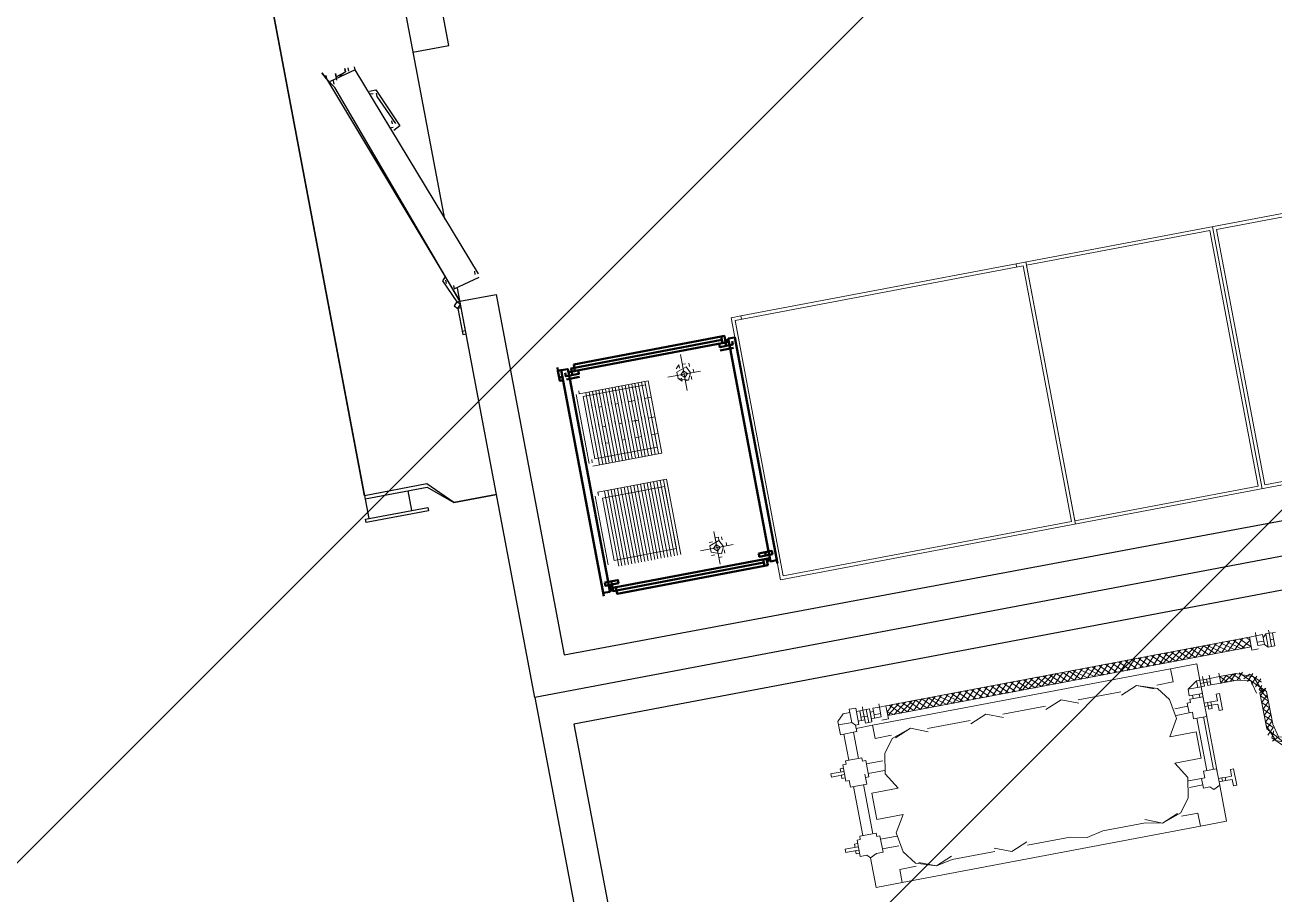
# Model space of a CAD drawing. Extents: x 407440 to 411585, y 6041728 to 6045069.
# Drawn here: x 408178 to 408199.51, y 6044203.62 to 6044218.58 of the extents above; entities that cross this region are included whole.
import ezdxf

# ---------------------------------------------------------------- set-up
doc = ezdxf.new("R2010")
doc.units = 0
doc.header["$LTSCALE"] = 5
doc.linetypes.add('foc-TIELINE', pattern=[1.875, 1.25, -0.625])
doc.layers.add('P-PROPOSED-EXISTING-H', color=59, linetype='Continuous')
doc.layers.add('T-TIE', color=201, linetype='foc-TIELINE')

# ---------------------------------------------------------------- blocks, each defined once
blk = doc.blocks.new('P-RIG-877')
at = {"layer": 'T-TIE', "linetype": 'ByBlock', "lineweight": 25}
for points in [[(3.2261, -24.2129), (3.1113, -24.2129), (3.1113, -19.4254), (2.5143, -19.4254), (2.5143, -19.1499), (2.5143, -19.3106), (3.2261, -19.3106), (3.2261, -33.0186), (1.791, -33.0186)], [(0.287, -19.2302), (0.287, -19.3106), (-0.4248, -19.3106), (-0.4248, -33.0186), (1.5499, -33.0186)], [(6.8884, -20.7457), (6.8884, -19.3106), (3.2261, -19.3106), (3.2261, -33.0186), (4.2364, -33.0186)], [(3.2261, -24.3851), (3.3409, -24.3851), (3.3409, -27.1864), (4.6267, -27.1864), (4.6267, -27.3012), (3.3409, -27.3012), (3.3409, -32.9038), (4.1905, -32.9038), (4.1905, -33.0186), (5.0286, -33.3286), (5.0171, -33.3286), (5.0286, -33.3286)], [(0.9644, -33.0186), (0.9644, -32.8923), (-0.31, -32.8923), (-0.31, -27.6112), (0.9299, -27.6112), (0.9299, -27.4963), (-0.31, -27.4963), (-0.31, -25.3609), (-0.4248, -25.3609), (-0.5396, -25.3609), (-0.5396, -27.4963), (-1.8484, -27.4963), (-1.8484, -27.6112), (-0.5396, -27.6112), (-0.5396, -29.7351), (-3.9723, -29.7351), (-3.9723, -28.7937), (-4.0871, -28.7937), (-4.3971, -27.9556), (-4.4086, -27.9556)], [(0.9873, -33.3286), (0.9988, -33.3286), (1.8369, -33.0186), (1.8369, -32.8923), (3.0998, -32.8923), (3.1113, -27.6112), (1.8025, -27.6112), (1.8025, -27.4963), (3.1113, -27.4963), (3.1113, -25.3609), (3.2261, -25.3609)], [(1.7566, -32.9382), (0.9873, -33.2252), (1.0103, -33.3171)], [(1.7566, -32.9497), (1.7451, -32.9497)], [(1.7795, -33.0301), (1.791, -33.0301), (1.768, -32.9382)], [(2.4454, -33.4663), (2.4454, -33.2482), (2.5143, -33.1678), (2.4339, -33.2482), (2.4339, -33.4663), (0.3674, -33.4663), (0.3674, -33.2482), (0.287, -33.1678), (0.287, -33.0186), (0.287, -33.1678), (0.3559, -33.2482), (0.3559, -33.4663)], [(1.7451, -33.053), (1.7566, -33.0645), (1.8369, -33.0301), (1.8369, -33.0186), (1.0333, -33.3056), (0.9988, -33.3286), (0.9759, -33.34), (0.9988, -33.3286), (0.9873, -33.3286), (0.9988, -33.3286)], [(1.9402, -33.0301), (1.9402, -33.0186)], [(2.5143, -33.1678), (2.5143, -33.0186), (2.5143, -33.1678)], [(1.768, -33.053), (1.7566, -33.053)], [(1.0677, -33.1908), (1.0677, -33.1678), (1.2055, -33.1104), (1.217, -33.1334)], [(1.194, -33.1219), (1.0907, -33.1678), (1.0792, -33.1678)], [(1.194, -33.1334), (1.1825, -33.1334)], [(1.2055, -33.1449), (1.2055, -33.1334)], [(1.0792, -33.1793), (1.0792, -33.1908)], [(0.9873, -33.2252), (0.9759, -33.2252)], [(0.9873, -33.2482), (0.9759, -33.2482)], [(1.0103, -33.2941), (0.9988, -33.2941), (0.9873, -33.2597), (0.9988, -33.2826)], [(1.0218, -33.3056), (1.0103, -33.3056)], [(2.4454, -33.3171), (2.5143, -33.3171)], [(0.287, -33.4663), (0.3559, -33.4663), (2.5143, -33.4663)]]:
    blk.add_lwpolyline(points, dxfattribs=at)
at = {"layer": 'T-TIE', "linetype": 'ByBlock', "lineweight": 18}
for points in [[(2.0665, -31.1128), (2.0665, -27.7834), (2.985, -27.7834), (2.985, -32.1116), (2.0665, -32.1116), (2.0665, -32.0772)], [(2.0665, -30.4239), (2.985, -30.4239)], [(3.5246, -30.5617), (3.5246, -30.5387), (3.5246, -30.5617), (3.4787, -30.5617), (3.4787, -30.5387), (3.4787, -30.5158), (3.4787, -30.5387), (3.5016, -30.5387), (3.5131, -30.5387), (3.5131, -30.5158), (3.4787, -30.5158), (3.5131, -30.5158), (3.5246, -30.5043), (3.5246, -30.4928), (3.5246, -30.4813), (3.5016, -30.4813), (3.5246, -30.4813), (3.5246, -30.4928), (3.5131, -30.4928), (3.4901, -30.4928), (3.5131, -30.4928), (3.4901, -30.4928), (3.5131, -30.4928), (3.4901, -30.4928), (3.5131, -30.4928), (3.5246, -30.4928), (3.5246, -30.5043), (3.5131, -30.5158), (3.5016, -30.5158), (3.5016, -30.5387), (3.5131, -30.5387), (3.5131, -30.5158), (3.4901, -30.5158), (3.4787, -30.5043), (3.5246, -30.5043), (3.4787, -30.5043), (3.4787, -30.4928), (3.4787, -30.4813), (3.4787, -30.4928), (3.4787, -30.4813), (3.4787, -30.4928), (3.4787, -30.5043), (3.4901, -30.5158), (3.5131, -30.5158), (3.5016, -30.5158), (3.5016, -30.5387), (3.5131, -30.5387), (3.5016, -30.5387), (3.4787, -30.5387), (3.4672, -30.5387), (3.4787, -30.5387), (3.4787, -30.5617), (3.4787, -31.8361)], [(3.6738, -30.5387), (3.7886, -30.5387), (3.8346, -30.5273), (3.846, -30.4813)], [(3.869, -30.4813), (3.846, -30.5387), (3.7886, -30.5617), (3.8001, -30.5617), (3.8805, -30.4928), (3.8001, -30.5617), (3.7772, -30.5387), (3.7542, -30.5617), (3.7312, -30.5387), (3.7083, -30.5617), (3.6853, -30.5387)], [(3.5935, -30.688), (3.5935, -30.6306), (3.6164, -30.5732), (3.6738, -30.5502), (3.6624, -30.5617), (3.6509, -30.5502), (3.6624, -30.5617), (3.6968, -30.5387)], [(3.7886, -30.5617), (3.6738, -30.5617), (3.6624, -30.5387), (3.6853, -30.5617), (3.7083, -30.5387), (3.7312, -30.5617), (3.7542, -30.5387), (3.7772, -30.5617), (3.8001, -30.5387), (3.8231, -30.5617), (3.8001, -30.5387), (3.7886, -30.5502)], [(3.4787, -30.5961), (3.5131, -30.5617), (3.5131, -30.5732)], [(3.4787, -30.5732), (3.4901, -30.5617), (3.5131, -30.5961), (3.4787, -30.6421)], [(3.4787, -31.7901), (3.5131, -31.8361), (3.5131, -30.5617)], [(3.4787, -30.5847), (3.5131, -30.6191), (3.4787, -30.665)], [(3.4787, -30.6191), (3.5131, -30.5847)], [(3.6164, -30.688), (3.6049, -30.688), (3.6164, -30.688), (3.5935, -30.665), (3.6164, -30.6421), (3.5935, -30.665), (3.6164, -30.688), (3.6164, -30.6306), (3.6279, -30.5847), (3.6738, -30.5732)], [(3.4787, -30.6076), (3.5131, -30.6421), (3.4787, -30.688)], [(3.4787, -30.6306), (3.5131, -30.665), (3.4787, -30.711)], [(3.4787, -30.6535), (3.5131, -30.688), (3.4787, -30.7224), (3.5131, -30.7569), (3.4787, -30.7913)], [(3.4787, -30.6765), (3.5131, -30.711), (3.4787, -30.7454), (3.5131, -30.7798), (3.4787, -30.8143)], [(3.4787, -30.6995), (3.5131, -30.7339), (3.4787, -30.7684)], [(3.582, -30.7224), (3.5935, -30.7224), (3.5935, -30.688), (3.6164, -30.688), (3.6164, -30.7224)], [(3.9494, -30.7569), (3.9494, -30.7454), (3.9379, -30.7454), (3.9379, -30.7339), (3.9494, -30.7339), (3.9494, -30.7454), (3.9494, -30.7339), (3.9494, -30.711), (3.9723, -30.711), (3.9723, -30.6995), (3.9149, -30.6995), (3.9149, -30.711), (3.9379, -30.711), (3.9379, -30.7339), (3.9379, -30.7454), (3.9379, -30.7569)], [(3.4787, -30.7569), (3.5131, -30.8028), (3.4787, -30.8372)], [(3.5361, -30.8487), (3.5361, -30.7569), (3.5935, -30.7569), (3.5935, -30.7684), (3.6164, -30.8028)], [(3.6164, -30.7454), (3.6049, -30.7454), (3.5935, -30.7454), (3.6164, -30.7454), (3.6049, -30.7454), (3.5935, -30.7454), (3.582, -30.7454), (3.5935, -30.7454), (3.5935, -30.7339)], [(3.6049, -30.7569), (3.6164, -30.7569), (3.6164, -30.7454), (3.6049, -30.7454), (3.6049, -30.7339), (3.6049, -30.7224), (3.6164, -30.7224), (3.5935, -30.7224), (3.5935, -30.7339), (3.6164, -30.7339)], [(3.6049, -30.7454), (3.6049, -30.7569), (3.5935, -30.7569), (3.5935, -30.7454)], [(3.5935, -30.7684), (3.6164, -30.7684), (3.6164, -30.7569), (3.6738, -30.7569)], [(3.6164, -30.7224), (3.6164, -30.7339), (3.6164, -30.7224)], [(3.9264, -30.8143), (3.9264, -30.8028), (3.9034, -30.8028), (3.9034, -30.7569), (3.9264, -30.7569), (3.6968, -30.7569), (3.6624, -30.7569), (3.6509, -30.7569), (3.6509, -30.8028), (3.6624, -30.8028), (3.6624, -30.8143), (3.6968, -30.8143), (3.6968, -30.8028), (3.7198, -30.8028), (3.7198, -30.7569), (3.6968, -30.7569), (3.6853, -30.7569), (3.6968, -30.7569)], [(3.9264, -30.8602), (3.9264, -30.8143), (3.9609, -30.8143), (3.9609, -30.7913), (3.9723, -30.7798), (3.9609, -30.7569), (3.9264, -30.7569), (3.9494, -30.7569), (4.0871, -30.7569), (4.0871, -30.8487)], [(3.4787, -30.7798), (3.5131, -30.8258), (3.4787, -30.8602)], [(3.4787, -30.8028), (3.5131, -30.8487), (3.4787, -30.8832)], [(4.0412, -31.4457), (4.0412, -31.2965), (4.0527, -31.2391), (4.0412, -31.1817), (4.0412, -31.0324), (4.0527, -30.975), (4.0297, -30.9061), (3.9838, -30.8717), (3.9149, -30.8602), (3.8575, -30.8946), (3.8575, -30.8028), (3.7657, -30.8028), (3.7657, -30.8946), (3.7083, -30.8602), (3.6394, -30.8717), (3.5935, -30.9061), (3.5705, -30.975), (3.5935, -31.0324), (3.5705, -30.975), (3.5935, -30.9176)], [(3.6509, -30.7684), (3.6394, -30.7684)], [(3.6509, -30.7913), (3.6394, -30.7913)], [(3.9034, -30.7684), (3.7198, -30.7684)], [(3.9034, -30.7913), (3.7198, -30.7913)], [(3.4787, -30.8258), (3.5131, -30.8717), (3.4787, -30.9061)], [(3.6738, -30.8143), (3.6738, -30.8602)], [(3.6968, -30.8143), (3.6968, -30.8602)], [(3.9494, -30.8143), (3.9494, -30.8602)], [(3.4787, -30.8487), (3.5131, -30.8832)], [(3.4787, -30.8717), (3.5131, -30.9061)], [(3.582, -31.8361), (3.582, -31.8935), (3.5361, -31.8935), (3.5361, -30.8487), (3.582, -30.8487), (3.582, -30.9061)], [(4.0412, -30.9061), (4.0412, -30.8487), (4.0871, -30.8487), (4.0871, -31.8935), (4.0412, -31.8935), (4.0412, -31.8361)], [(3.4787, -30.8946), (3.5131, -30.9291)], [(3.4787, -30.9291), (3.5131, -30.8946)], [(3.4787, -30.9176), (3.5131, -30.952)], [(3.4787, -30.952), (3.5131, -30.9176)], [(4.0297, -31.0324), (4.0527, -30.975), (4.0297, -30.9176)], [(3.4787, -30.9406), (3.5131, -30.975)], [(3.4787, -30.975), (3.5131, -30.9406)], [(3.4787, -30.9635), (3.5131, -30.998)], [(3.4787, -30.998), (3.5131, -30.9635)], [(3.4787, -30.9865), (3.5131, -31.0209)], [(3.4787, -31.0209), (3.5131, -30.9865)], [(3.4787, -31.0095), (3.5131, -31.0439)], [(3.4787, -31.0439), (3.5131, -31.0095)], [(3.4787, -31.0324), (3.5131, -31.0669)], [(3.4787, -31.0669), (3.5131, -31.0324)], [(3.4787, -31.0554), (3.5131, -31.0898), (3.4787, -31.1357)], [(3.4787, -31.0898), (3.5131, -31.0554)], [(3.582, -31.0324), (3.582, -31.1817)], [(2.0665, -31.0783), (2.985, -31.0783)], [(3.4787, -31.0783), (3.5131, -31.1128), (3.4787, -31.1587)], [(3.4787, -31.1128), (3.5131, -31.0783)], [(3.4787, -31.1013), (3.5131, -31.1357), (3.4787, -31.1817)], [(2.078, -32.0772), (2.0665, -32.0772), (2.0665, -31.1128), (2.078, -31.1128)], [(3.4787, -31.1243), (3.5131, -31.1587), (3.4787, -31.1931), (3.5131, -31.2276), (3.4787, -31.262)], [(3.4787, -31.1472), (3.5131, -31.1817), (3.4787, -31.2161), (3.5131, -31.2505), (3.4787, -31.285)], [(3.4787, -31.1702), (3.5131, -31.2046), (3.4787, -31.2391), (3.5131, -31.2735), (3.4787, -31.308)], [(3.5935, -31.1817), (3.5705, -31.2391), (3.5935, -31.2965)], [(3.4787, -31.2505), (3.5131, -31.2965), (3.4787, -31.3309)], [(3.4787, -31.2735), (3.5131, -31.3194), (3.4787, -31.3539)], [(3.4787, -31.2965), (3.5131, -31.3424), (3.4787, -31.3768)], [(3.4787, -31.3194), (3.5131, -31.3654), (3.4787, -31.3998)], [(3.582, -31.2965), (3.582, -31.4457)], [(3.4787, -31.3424), (3.5131, -31.3768)], [(3.4787, -31.3654), (3.5131, -31.3998)], [(3.4787, -31.3883), (3.5131, -31.4228)], [(3.4787, -31.4228), (3.5131, -31.3883)], [(3.4787, -31.4113), (3.5131, -31.4457)], [(3.4787, -31.4457), (3.5131, -31.4113)], [(3.4787, -31.4342), (3.5131, -31.4687)], [(3.4787, -31.4687), (3.5131, -31.4342)], [(3.5935, -31.4457), (3.5705, -31.5031), (3.5935, -31.5605)], [(4.0297, -31.5605), (4.0527, -31.5031), (4.0297, -31.4457)], [(3.4787, -31.4572), (3.5131, -31.4916)], [(3.4787, -31.4916), (3.5131, -31.4572)], [(3.4787, -31.4802), (3.5131, -31.5146)], [(3.4787, -31.5146), (3.5131, -31.4802)], [(3.4787, -31.5031), (3.5131, -31.5376)], [(3.4787, -31.5376), (3.5131, -31.5031)], [(3.4787, -31.5261), (3.5131, -31.5605)], [(3.4787, -31.5605), (3.5131, -31.5261)], [(3.4787, -31.549), (3.5131, -31.5835), (3.4787, -31.6294)], [(3.4787, -31.5835), (3.5131, -31.549)], [(3.4787, -31.572), (3.5131, -31.6065), (3.4787, -31.6524)], [(3.4787, -31.6065), (3.5131, -31.572)], [(3.5935, -31.8246), (3.5705, -31.7672), (3.5935, -31.7098), (3.5705, -31.7672), (3.5935, -31.8361), (3.6394, -31.8705), (3.7083, -31.882), (3.7657, -31.8475), (3.7657, -31.9394), (3.8575, -31.9394), (3.8575, -31.8475), (3.9149, -31.882), (3.9838, -31.8705), (4.0297, -31.8361), (4.0527, -31.7672), (4.0412, -31.7098), (4.0412, -31.5605)], [(3.582, -31.5605), (3.582, -31.7098)], [(3.4787, -31.595), (3.5131, -31.6294), (3.4787, -31.6753)], [(3.4787, -31.6179), (3.5131, -31.6524), (3.4787, -31.6868), (3.5131, -31.7213), (3.4787, -31.7557)], [(3.4787, -31.6409), (3.5131, -31.6753), (3.4787, -31.7098), (3.5131, -31.7442), (3.4787, -31.7787)], [(3.4787, -31.6639), (3.5131, -31.6983), (3.4787, -31.7327), (3.5131, -31.7672), (3.4787, -31.8016)], [(3.4787, -31.7442), (3.5131, -31.7901), (3.4787, -31.8246)], [(4.0297, -31.8246), (4.0527, -31.7672), (4.0297, -31.7098)], [(3.4787, -31.7672), (3.5131, -31.8131), (3.5016, -31.8361), (3.4787, -31.8131)], [(3.5246, -31.859), (3.5246, -31.8361), (3.4787, -31.8361), (3.4787, -31.859)], [(3.4787, -31.882), (3.4787, -31.859), (3.5131, -31.859), (3.5131, -31.882), (3.5016, -31.882), (3.4787, -31.882), (3.4787, -31.859), (3.4672, -31.859)], [(3.5131, -31.859), (3.5016, -31.859), (3.5016, -31.882)], [(3.4787, -31.9164), (3.4672, -31.9164)], [(3.4787, -31.8935), (3.4901, -31.8935), (3.4901, -31.882)], [(3.5246, -31.8935), (3.4787, -31.8935), (3.4787, -31.9049)], [(3.5016, -31.9279), (3.5016, -31.9164), (3.4787, -31.9164), (3.4787, -31.9049), (3.4901, -31.9049), (3.5016, -31.9049)], [(3.5246, -31.9049), (3.5246, -31.8935), (3.5131, -31.8935), (3.4901, -31.8935)], [(3.5131, -31.8935), (3.5131, -31.882)], [(3.5361, -31.9509), (3.5361, -31.8935)], [(3.6624, -31.882), (3.6624, -31.9394)], [(3.6968, -31.882), (3.6968, -31.9394)], [(3.9264, -31.882), (3.9264, -31.9394)], [(3.9609, -31.882), (3.9609, -31.9394)], [(4.0871, -31.8935), (4.0871, -31.9853), (3.9838, -31.9853)], [(3.4787, -31.9624), (3.4787, -31.9853), (3.5016, -32.0083), (3.5131, -32.0083), (3.5131, -31.9738), (3.5131, -31.9624), (3.4672, -31.9624), (3.4672, -31.9394), (3.5246, -31.9394), (3.5246, -31.9509)], [(3.4787, -31.9279), (3.4787, -31.9394)], [(3.5131, -31.9279), (3.5131, -31.9394)], [(3.5131, -31.9624), (3.5246, -31.9509), (3.5475, -31.9509), (3.5475, -32.0083), (3.5131, -32.0083)], [(3.6394, -31.9624), (3.5475, -31.9624)], [(3.6509, -31.9509), (3.6394, -31.9509)], [(3.7083, -31.9509), (3.6968, -31.9509)], [(3.9034, -31.9624), (3.7312, -31.9624)], [(3.6394, -31.9968), (3.5475, -31.9968)], [(3.9034, -31.9968), (3.7312, -31.9968)], [(3.6738, -32.0312), (3.6624, -32.0312), (3.6624, -32.0198)], [(3.6853, -32.0198), (3.6853, -32.0542), (3.6853, -32.0657), (3.6738, -32.0657), (3.6738, -32.0542), (3.6738, -32.0198)], [(3.6968, -32.0198), (3.6968, -32.0312), (3.6853, -32.0312)], [(3.9379, -32.0312), (3.9264, -32.0312), (3.9264, -32.0198)], [(3.9494, -32.0198), (3.9494, -32.0542), (3.9494, -32.0657), (3.9379, -32.0657), (3.9379, -32.0542), (3.9379, -32.0198)], [(3.9609, -32.0198), (3.9609, -32.0312), (3.9494, -32.0312)], [(3.6738, -32.0657), (3.6853, -32.0657), (3.6738, -32.0657)], [(3.9379, -32.0657), (3.9494, -32.0657), (3.9379, -32.0657)], [(2.2273, -32.3642), (2.2273, -32.2494)], [(2.8357, -32.3642), (2.8357, -32.2494)], [(2.1584, -32.3068), (2.2847, -32.3068)], [(2.2043, -32.2838), (2.1928, -32.2838), (2.2043, -32.2838)], [(2.1928, -32.3068), (2.1928, -32.2953)], [(2.2158, -32.2723), (2.2273, -32.2723)], [(2.2387, -32.2838), (2.2502, -32.2838), (2.2387, -32.2838)], [(2.2502, -32.3068), (2.2502, -32.2953)], [(2.7783, -32.3068), (2.8931, -32.3068)], [(2.8128, -32.2838), (2.8013, -32.2838)], [(2.8128, -32.3068), (2.8013, -32.3068), (2.8013, -32.2953), (2.8128, -32.2953)], [(2.8357, -32.2723), (2.8243, -32.2723)], [(2.8587, -32.2838), (2.8472, -32.2838)], [(2.8702, -32.3068), (2.8702, -32.2953)], [(2.2043, -32.3183), (2.1928, -32.3183), (2.2043, -32.3297)], [(2.2158, -32.3297), (2.2273, -32.3297)], [(2.2387, -32.3183), (2.2502, -32.3183), (2.2387, -32.3297)], [(2.8128, -32.3183), (2.8128, -32.3297)], [(2.8357, -32.3297), (2.8243, -32.3297)], [(2.8587, -32.3183), (2.8587, -32.3297)], [(2.4798, -32.6742), (2.4798, -32.4331), (2.2273, -32.4331), (2.2273, -32.6742), (2.2158, -32.6742)], [(2.4569, -32.4331), (2.4684, -32.4331), (2.2273, -32.4331)], [(2.2847, -32.4331), (2.2847, -32.4445), (2.2847, -32.4331)], [(2.3535, -32.4331), (2.3535, -32.4445), (2.3535, -32.4331)], [(2.411, -32.4331), (2.411, -32.4445), (2.411, -32.4331)], [(2.5832, -32.6742), (2.5717, -32.6742), (2.5717, -32.4331), (2.8357, -32.4331)], [(2.8243, -32.4331), (2.5832, -32.4331)], [(2.4798, -32.456), (2.2273, -32.456)], [(2.4798, -32.4675), (2.2273, -32.4675), (2.4798, -32.4675)], [(2.4798, -32.479), (2.2273, -32.479), (2.4798, -32.479)], [(2.2847, -32.4675), (2.2732, -32.4675)], [(2.2847, -32.479), (2.2732, -32.479)], [(2.2847, -32.4445), (2.2847, -32.456), (2.2847, -32.4445)], [(2.3535, -32.4675), (2.3421, -32.4675)], [(2.3535, -32.479), (2.3421, -32.479)], [(2.3535, -32.4445), (2.3535, -32.456), (2.3535, -32.4445)], [(2.411, -32.4675), (2.3995, -32.4675)], [(2.411, -32.479), (2.3995, -32.479)], [(2.411, -32.4445), (2.411, -32.456), (2.411, -32.4445)], [(2.8357, -32.456), (2.5717, -32.456)], [(2.8357, -32.4675), (2.5717, -32.4675), (2.8357, -32.4675)], [(2.8357, -32.479), (2.5717, -32.479), (2.8357, -32.479)], [(2.4798, -32.4905), (2.2273, -32.4905)], [(2.4798, -32.5134), (2.2273, -32.5134)], [(2.4798, -32.5249), (2.2273, -32.5249), (2.4798, -32.5249)], [(2.2847, -32.5249), (2.2732, -32.5249)], [(2.2847, -32.4905), (2.2847, -32.5019), (2.2847, -32.4905)], [(2.2847, -32.5019), (2.2847, -32.5134), (2.2847, -32.5019)], [(2.3535, -32.5249), (2.3421, -32.5249)], [(2.411, -32.5249), (2.3995, -32.5249)], [(2.411, -32.4905), (2.411, -32.5019), (2.411, -32.4905)], [(2.411, -32.5019), (2.411, -32.5134), (2.411, -32.5019)], [(2.8357, -32.4905), (2.5717, -32.4905)], [(2.8357, -32.5134), (2.5717, -32.5134)], [(2.8357, -32.5249), (2.5717, -32.5249), (2.8357, -32.5249)], [(2.4798, -32.5364), (2.2273, -32.5364), (2.4798, -32.5364)], [(2.4798, -32.5479), (2.2273, -32.5479)], [(2.4798, -32.5594), (2.2273, -32.5594)], [(2.2847, -32.5364), (2.2732, -32.5364)], [(2.2847, -32.5479), (2.2847, -32.5594), (2.2847, -32.5479)], [(2.3535, -32.5364), (2.3421, -32.5364)], [(2.3535, -32.5479), (2.3535, -32.5594), (2.3535, -32.5479)], [(2.411, -32.5364), (2.3995, -32.5364)], [(2.411, -32.5479), (2.411, -32.5594), (2.411, -32.5479)], [(2.8357, -32.5364), (2.5717, -32.5364), (2.8357, -32.5364)], [(2.8357, -32.5479), (2.5717, -32.5479)], [(2.8357, -32.5594), (2.5717, -32.5594)], [(2.4798, -32.5708), (2.2273, -32.5708), (2.4798, -32.5708)], [(2.4798, -32.5823), (2.2273, -32.5823), (2.4798, -32.5823)], [(2.4798, -32.5938), (2.2273, -32.5938), (2.4798, -32.5938)], [(2.4798, -32.6053), (2.2273, -32.6053)], [(2.2847, -32.5708), (2.2732, -32.5708)], [(2.2847, -32.5823), (2.2732, -32.5823)], [(2.2847, -32.5938), (2.2732, -32.5938)], [(2.2847, -32.6053), (2.2847, -32.6168), (2.2847, -32.6053)], [(2.3535, -32.5708), (2.3421, -32.5708)], [(2.3535, -32.5823), (2.3421, -32.5823)], [(2.3535, -32.5938), (2.3421, -32.5938)], [(2.3535, -32.6053), (2.3535, -32.6168), (2.3535, -32.6053)], [(2.411, -32.5708), (2.3995, -32.5708)], [(2.411, -32.5823), (2.3995, -32.5823)], [(2.411, -32.5938), (2.3995, -32.5938)], [(2.411, -32.6053), (2.411, -32.6168), (2.411, -32.6053)], [(2.8357, -32.5708), (2.5717, -32.5708), (2.8357, -32.5708)], [(2.8357, -32.5823), (2.5717, -32.5823), (2.8357, -32.5823)], [(2.8357, -32.5938), (2.5717, -32.5938), (2.8357, -32.5938)], [(2.8357, -32.6053), (2.5717, -32.6053)], [(2.4798, -32.6168), (2.2273, -32.6168)], [(2.4798, -32.6282), (2.2273, -32.6282), (2.4798, -32.6282)], [(2.4798, -32.6397), (2.2273, -32.6397), (2.4798, -32.6397)], [(2.4798, -32.6512), (2.2273, -32.6512), (2.4798, -32.6512)], [(2.2847, -32.6282), (2.2732, -32.6282)], [(2.2847, -32.6397), (2.2732, -32.6397)], [(2.2847, -32.6512), (2.2732, -32.6512)], [(2.3535, -32.6282), (2.3421, -32.6282)], [(2.3535, -32.6397), (2.3421, -32.6397)], [(2.3535, -32.6512), (2.3421, -32.6512)], [(2.411, -32.6282), (2.3995, -32.6282)], [(2.411, -32.6397), (2.3995, -32.6397)], [(2.411, -32.6512), (2.3995, -32.6512)], [(2.8357, -32.6168), (2.5717, -32.6168)], [(2.8357, -32.6282), (2.5717, -32.6282), (2.8357, -32.6282)], [(2.8357, -32.6397), (2.5717, -32.6397), (2.8357, -32.6397)], [(2.8357, -32.6512), (2.5717, -32.6512), (2.8357, -32.6512)], [(2.2273, -32.6856), (2.4684, -32.6856)], [(2.4684, -32.6742), (2.4569, -32.6742)], [(2.5832, -32.6856), (2.8243, -32.6856)], [(2.9161, -32.7201), (2.9161, -32.6742)]]:
    blk.add_lwpolyline(points, dxfattribs=at)
for points in [[(2.9735, -29.1151), (2.9735, -30.4125), (2.078, -30.4125), (2.078, -29.1151)], [(2.9735, -30.4354), (2.9735, -31.0783), (2.078, -31.0783), (2.078, -30.4354)], [(3.4672, -30.4928), (3.4787, -30.4928), (3.4901, -30.4928), (3.4787, -30.4928)], [(3.5016, -30.4928), (3.5016, -30.4813), (3.4787, -30.4813), (3.4787, -30.4699), (3.4787, -30.4813), (3.5016, -30.4813)], [(3.6738, -30.5387), (3.5935, -30.6191)], [(3.869, -30.5158), (3.846, -30.5043), (3.869, -30.5158), (3.8346, -30.5502), (3.8116, -30.5387), (3.8346, -30.5502)], [(3.846, -30.5502), (3.8346, -30.5273)], [(3.6394, -30.5502), (3.6049, -30.5847), (3.6164, -30.6076), (3.6049, -30.5847)], [(3.6279, -30.5961), (3.6049, -30.5732)], [(3.6394, -30.5847), (3.6164, -30.5617)], [(3.6509, -30.5732), (3.6279, -30.5502)], [(3.6164, -30.6306), (3.5935, -30.6076)], [(3.6164, -30.6191), (3.5935, -30.6421), (3.6164, -30.6765), (3.5935, -30.6421)], [(3.6164, -30.6535), (3.5935, -30.6306)], [(3.6164, -30.665), (3.5935, -30.688), (3.582, -30.688), (3.5935, -30.688)], [(3.6738, -30.7454), (3.6738, -30.7339), (3.6853, -30.7339), (3.6853, -30.711), (3.7083, -30.711), (3.7083, -30.6995), (3.6509, -30.6995), (3.6509, -30.711), (3.6738, -30.711), (3.6738, -30.7339), (3.6738, -30.7454), (3.6738, -30.7569), (3.6853, -30.7569), (3.6853, -30.7454), (3.6853, -30.7339), (3.6968, -30.7339), (3.6968, -30.7454)], [(3.6394, -30.8028), (3.6164, -30.8028), (3.6164, -30.7569), (3.6394, -30.7569)], [(2.9735, -31.0898), (2.9735, -32.1001), (2.078, -32.1001), (2.078, -31.0898)], [(3.5131, -31.9164), (3.5131, -31.9279), (3.4787, -31.9279), (3.4787, -31.9164)], [(3.5131, -31.9049), (3.5016, -31.9049), (3.5016, -31.9164), (3.5246, -31.9164), (3.5246, -31.9049)], [(3.7083, -32.0198), (3.6509, -32.0198), (3.6509, -32.0083), (3.6394, -32.0083), (3.6394, -31.9509), (3.6509, -31.9509), (3.6509, -31.9394), (3.7083, -31.9394), (3.7083, -31.9509), (3.7312, -31.9509), (3.7312, -32.0083), (3.7083, -32.0083)], [(3.9149, -32.0083), (3.9149, -32.0198), (3.9723, -32.0198), (3.9723, -31.9968), (3.9838, -31.9853), (3.9723, -31.9624), (3.9723, -31.9509), (3.9723, -31.9394), (3.9149, -31.9394), (3.9149, -31.9509), (3.9034, -31.9509), (3.9034, -32.0083)], [(2.2273, -32.2838), (2.2043, -32.2953), (2.2158, -32.3297), (2.2387, -32.3297), (2.2502, -32.2953)], [(2.2273, -32.2953), (2.2158, -32.3068), (2.2273, -32.3183), (2.2387, -32.3068)], [(2.8357, -32.2838), (2.8128, -32.2953), (2.8243, -32.3297), (2.8472, -32.3297), (2.8587, -32.2953)], [(2.8357, -32.2953), (2.8243, -32.3068), (2.8357, -32.3183), (2.8472, -32.3068)], [(2.2273, -32.4445), (2.4798, -32.4445)], [(2.4569, -32.4445), (2.2387, -32.4445), (2.2387, -32.6627), (2.4569, -32.6627)], [(2.5717, -32.4445), (2.8357, -32.4445)], [(2.8128, -32.4445), (2.5946, -32.4445), (2.5946, -32.6627), (2.8128, -32.6627)], [(2.2273, -32.5019), (2.4798, -32.5019)], [(2.3535, -32.5019), (2.3535, -32.5134), (2.3535, -32.4905)], [(2.5717, -32.5019), (2.8357, -32.5019)]]:
    blk.add_lwpolyline(points, close=True, dxfattribs=at)
at = {"layer": 'T-TIE', "linetype": 'ByBlock', "lineweight": 50}
for points in [[(2.1239, -32.6742), (2.1469, -32.6742), (2.1469, -32.6971), (2.1469, -32.1346), (2.1469, -32.1575), (2.1239, -32.1575)], [(2.8817, -32.169), (2.8931, -32.169), (2.8931, -32.1231), (2.8817, -32.1231)], [(2.8817, -32.1346), (2.8931, -32.1346)], [(2.9046, -32.146), (2.9276, -32.146), (2.9276, -32.1575), (2.9046, -32.1575), (2.9046, -32.1346)], [(2.1354, -32.1575), (2.1354, -32.6742)], [(2.1469, -32.146), (2.1584, -32.146)], [(2.8817, -32.146), (2.8931, -32.146)], [(2.8817, -32.146), (2.8931, -32.146)], [(2.9161, -32.1575), (2.9161, -32.6742)], [(2.1469, -32.6856), (2.1584, -32.6856)], [(2.1469, -32.6856), (2.1584, -32.6856)], [(2.8817, -32.7086), (2.8931, -32.7086), (2.8931, -32.6627), (2.8817, -32.6627)], [(2.8817, -32.6856), (2.8931, -32.6856)], [(2.8817, -32.6856), (2.8931, -32.6856)], [(2.9046, -32.6856), (2.9046, -32.6971), (2.8931, -32.6856), (2.9046, -32.6971)]]:
    blk.add_lwpolyline(points, close=True, dxfattribs=at)
for points in [[(2.9276, -32.1116), (2.1354, -32.1116), (2.1354, -32.1346), (2.1584, -32.1346), (2.1469, -32.1346), (2.1354, -32.1346), (2.1469, -32.1346), (2.1354, -32.146)], [(2.1469, -32.1231), (2.1584, -32.1231), (2.1584, -32.169), (2.1469, -32.169)], [(2.1699, -32.1575), (2.1699, -32.1346), (2.8931, -32.1346), (2.1699, -32.1346), (2.1584, -32.1346), (2.1469, -32.1346), (2.1469, -32.146), (2.1584, -32.146), (2.1469, -32.146), (2.1469, -32.1346), (2.1469, -32.146)], [(2.1699, -32.169), (2.1699, -32.1231)], [(2.8702, -32.1346), (2.8817, -32.1346), (2.8817, -32.1575)], [(2.9161, -32.1116), (2.9161, -32.1346), (2.8931, -32.1346), (2.9046, -32.1346), (2.9161, -32.146)], [(2.9161, -32.7201), (2.9161, -32.6971), (2.8931, -32.6971), (2.9046, -32.6971), (2.9046, -32.1346), (2.8931, -32.1346), (2.9046, -32.1346), (2.9046, -32.146), (2.9046, -32.1346), (2.8931, -32.1346)], [(2.1239, -32.1575), (2.1239, -32.146), (2.1469, -32.146)], [(2.1584, -32.146), (2.1469, -32.146)], [(2.8931, -32.146), (2.8817, -32.146)], [(2.9276, -32.1575), (2.9276, -32.6742), (2.9046, -32.6742)], [(2.1239, -32.6742), (2.1354, -32.6742), (2.1354, -32.6856), (2.1469, -32.6856), (2.1354, -32.6856), (2.1469, -32.6856)], [(2.9276, -32.7201), (2.1354, -32.7201), (2.1354, -32.6971), (2.1469, -32.6971), (2.1469, -32.6856)], [(2.1584, -32.6971), (2.1354, -32.6971), (2.1584, -32.6971)], [(2.1469, -32.6971), (2.1354, -32.6971)], [(2.1469, -32.6627), (2.1584, -32.6627), (2.1584, -32.7086), (2.1469, -32.7086)], [(2.1584, -32.6971), (2.1469, -32.6971), (2.1584, -32.6971), (2.1699, -32.6971), (2.8931, -32.6971), (2.1699, -32.6971), (2.1699, -32.6742)], [(2.1584, -32.6856), (2.1469, -32.6856)], [(2.1699, -32.7086), (2.1699, -32.6627)], [(2.8817, -32.6742), (2.8817, -32.6971), (2.8702, -32.6971)], [(2.9161, -32.6856), (2.9046, -32.6856), (2.8931, -32.6856), (2.8817, -32.6856)], [(2.8931, -32.6971), (2.8817, -32.6971)], [(2.8931, -32.6971), (2.8817, -32.6971)], [(2.8931, -32.6856), (2.9046, -32.6856), (2.9161, -32.6856), (2.9161, -32.6742), (2.9276, -32.6742), (2.9161, -32.6742)], [(2.9046, -32.6856), (2.9161, -32.6856), (2.9046, -32.6971), (2.8931, -32.6856)], [(2.9046, -32.6856), (2.8931, -32.6856)], [(2.9046, -32.6971), (2.8931, -32.6971)], [(2.9046, -32.6971), (2.8931, -32.6971)], [(2.9046, -32.6971), (2.8931, -32.6971)], [(2.9046, -32.6971), (2.8931, -32.6971)], [(2.9046, -32.6971), (2.9046, -32.6742)], [(2.9046, -32.6856), (2.9046, -32.6971)], [(2.1699, -32.7201), (2.1699, -32.7316), (2.1354, -32.7316), (2.1354, -32.7201), (2.1354, -32.7316), (2.1239, -32.7316)], [(2.1584, -32.7201), (2.1584, -32.7316), (2.1699, -32.7316), (2.1354, -32.7316), (2.1584, -32.7316), (2.1469, -32.7316), (2.1354, -32.7316)], [(2.1699, -32.7316), (2.1584, -32.7316), (2.1469, -32.7316)]]:
    blk.add_lwpolyline(points, dxfattribs=at)
at = {"layer": 'T-TIE', "linetype": 'ByBlock', "lineweight": 25}
for points in [[(1.8484, -33.0415), (1.8599, -33.0301), (1.8484, -33.0186), (1.8369, -33.0301)], [(1.8599, -33.0301), (1.9517, -33.0301), (1.9517, -33.0186), (1.8599, -33.0186)], [(0.9759, -33.2597), (0.9873, -33.2597)], [(0.9873, -33.2941), (0.9988, -33.2941)], [(2.5258, -33.2597), (2.5258, -33.4778), (2.5143, -33.4778), (2.5143, -33.2597)]]:
    blk.add_lwpolyline(points, close=True, dxfattribs=at)

msp = doc.modelspace()

# ---------------------------------------------------------------- hatches: boundary and pattern name
at = {"layer": 'P-PROPOSED-EXISTING-H'}
h = msp.add_hatch(dxfattribs=at)
h.set_pattern_fill('ANSI31', color=256, scale=3.498392, style=0)
h.set_pattern_definition([(45, (-2243.128, 2713.837), (-7.854113246, 7.854113246), [])])
edge = h.paths.add_edge_path()
edge.add_line((408709.29, 6043818.222), (408241.305, 6043729.713))
edge.add_line((408241.305, 6043729.713), (407794.436, 6043645.198))
edge.add_line((407794.436, 6043645.198), (407673.83, 6044282.895))
edge.add_line((407673.83, 6044282.895), (408123.669, 6044351.83))
edge.add_line((408123.669, 6044351.83), (408654.575, 6044433.189))
edge.add_line((408654.575, 6044433.189), (409028.997, 6044539.866))
edge.add_line((409028.997, 6044539.866), (409149.726, 6043901.52))
edge.add_line((409149.726, 6043901.52), (408898.792, 6043854.062))
edge.add_arc((408782.127, 6043952.01), 152.33, 241.43508, 319.98432, ccw=False)

# ---------------------------------------------------------------- block references
at = {"layer": 'T-TIE', "linetype": 'ByBlock', "xscale": 4.999999999955019, "yscale": 4.999999999955019, "zscale": 4.999999999955019, "rotation": 280.7096999997605}
msp.add_blockref('P-RIG-877', (408346.005, 6044253.532), dxfattribs=at)

doc.saveas('drawing.dxf')
